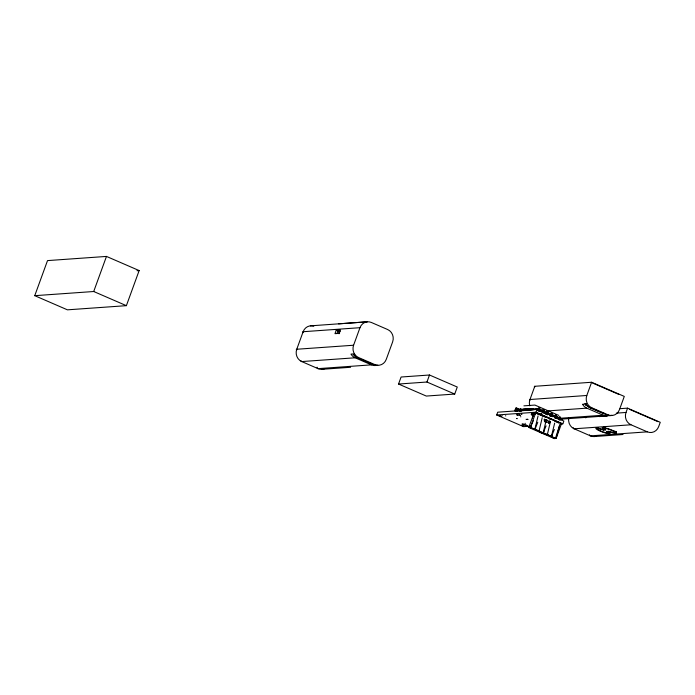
<?xml version="1.0" encoding="UTF-8"?>
<svg xmlns="http://www.w3.org/2000/svg" width="695" height="695" viewBox="0 0 695 695"><rect width="100%" height="100%" fill="white"/><g stroke="black" fill="none" stroke-linecap="round" stroke-linejoin="round"><path stroke-width="1.04" d="M544.359 421.057L544.359 419.024L544.576 421.153L545.836 419.667L544.576 421.153M544.567 420.753L544.593 419.919M548.381 422.812L548.902 422.96A0.912 0.843 85.9 0 0 549.441 422.725C548.946 420.154 549.623 421.144 548.954 422.899L548.164 422.647L549.302 422.534M549.736 421.683L549.441 422.725M546.626 422.039L545.618 421.396L545.731 420.388L547.269 420.284L545.731 420.388L545.618 421.283A0.956 0.886 85.9 0 0 545.94 421.709L546.626 422.039L545.731 420.388M549.285 421.379L548.676 421.135L549.424 421.344L548.954 422.899L549.771 421.891M532.361 418.277L532.587 416.765M542.213 417.747L539.025 431.056L534.881 429.258L538.06 415.949M546.366 419.537L543.177 432.855L547.321 434.653L550.51 421.335M554.662 423.133L551.283 436.799L553.289 437.694L555.522 438.206L559.631 425.123M515.23 411.405L516.124 409.312M538.999 411.179L539.815 408.095L538.877 411.188M543.143 412.978L543.968 409.894L543.021 412.986M547.295 414.776L548.112 411.692L547.173 414.785M551.448 416.574L552.264 413.49L551.639 415.549M555.592 418.373L556.408 415.289L555.47 418.381M559.744 420.171L560.561 417.087L559.935 419.146M559.675 425.14L556.113 438.458L554.41 438.58L528.695 427.442L534.142 413.117L535.115 413.23L535.828 412.413L561.543 423.55L556.113 438.458L530.398 427.321L528.695 427.442M517.123 409.242L516.854 410.25L517.845 410.137M515.985 409.989L516.672 408.052L519.122 409.103L518.418 411.04L515.082 410.05L515.786 408.121L516.672 408.052M34.75 295.679L47.521 260.599L106.474 256.42L139.148 270.572L126.377 305.661L67.424 309.831L34.75 295.679L93.703 291.509L126.377 305.661M93.703 291.509L106.474 256.42M336.258 330.16L334.981 333.669L338.899 333.392L340.176 329.882L336.258 330.16L337.944 330.889L340.142 330.733M336.927 333.522L337.944 330.889M374.9 364.614L358.559 357.543A9.461 8.766 85.9 0 1 353.59 345.233L359.975 327.692A9.461 8.766 85.9 0 1 371.33 322.454L387.662 329.534A9.461 8.766 85.9 0 1 392.64 341.844L386.255 359.385A9.461 8.766 85.9 0 1 374.9 364.614L373.441 364.719L357.108 357.647A9.461 8.766 85.9 0 1 352.964 353.972L350.992 354.111A9.461 8.766 85.9 0 0 355.136 357.786L371.469 364.858A9.461 8.766 85.9 0 0 375.813 365.474L377.785 365.335A9.461 8.766 85.9 0 1 373.441 364.719M398.539 384.04L401.093 377.02L429.501 375.005L457.275 387.037L454.721 394.056L426.304 396.063L398.539 384.04L426.947 382.024L454.721 394.056M426.947 382.024L429.501 375.005M529.929 426.191L523.561 426.643L496.69 415.002L497.707 412.196L536.974 409.407L563.845 421.048L562.828 423.854L560.7 424.011M518.331 410.345L518.687 409.381M524.56 410.493L525.185 409.477L524.343 409.173L523.848 410.536L525.055 409.12L538.634 408.738L562.481 419.068L560.604 419.962M582.54 404.264L586.093 404.021A9.461 8.766 85.9 0 0 590.359 407.895L606.692 414.967L608.116 414.872A9.461 8.766 85.9 0 0 619.471 409.633L624.284 396.411L591.619 382.259L534.785 386.29L529.981 399.512A5.673 0.93 20 0 0 529.903 400.242M535.828 412.413L530.398 427.321L530.511 427.842L534.881 429.258L535.732 427.833M496.69 415.002L535.949 412.222L536.974 409.407M547.677 422.265L547.955 421.5M608.116 414.872L591.775 407.791A9.461 8.766 85.9 0 1 586.806 395.481L591.619 382.259M585.798 405.689L586.51 403.743M604.398 428.989L604.042 429.979A7.567 1.234 20 0 0 595.936 428.667A7.567 1.234 20 0 0 606.666 433.315A7.567 1.234 20 0 0 607.308 431.395L606.57 431.447A5.673 0.93 20 0 1 605.597 432.672A5.673 0.93 20 0 1 597.717 429.258A5.673 0.93 20 0 1 603.295 430.031L603.616 429.154M607.821 433.002L608.221 431.908M609.454 433.706L609.854 432.611M614.215 432.551L614.693 431.23M615.848 433.254L616.326 431.942M647.314 431.847L630.982 424.775A9.461 8.766 85.9 0 1 626.004 412.465L627.576 408.147L660.25 422.299L658.678 426.617A9.461 8.766 85.9 0 1 647.314 431.847L590.489 435.878L574.157 428.798A5.673 1.929 -66.6 0 1 573.245 427.72M533.612 413.638L531.284 414.298L531.484 413.786L534.247 413.959M519.938 410.606L520.303 410.962L519.704 411.101L519.938 410.606L520.616 410.971L521.198 409.451L520.268 408.895L521.198 409.451M545.123 422.325L546.235 419.467M534.881 429.258L537.774 422.291M546.07 425.879L543.177 432.855L540.588 432.525L538.834 431.413L543.177 432.855L544.029 431.43M554.375 429.475L551.474 436.451L540.588 432.525M537.765 410.641L539.016 407.739L537.643 410.649M540.675 415.341L541.501 413.403M542.335 411.466L543.16 409.529L542.248 411.475M546.07 414.237L547.312 411.327L545.949 414.246M550.214 416.036L551.456 413.125L550.093 416.044M554.367 417.825L555.609 414.924L554.697 416.87M558.511 419.624L559.762 416.722L558.389 419.632M533.473 420.423L530.398 427.321L531.423 425.966M520.616 410.971L521.146 409.068M540.432 415.358L541.344 413.421M552.325 435.027L551.474 436.451L548.086 434.957L554.41 438.58M546.035 420.379L546.982 420.379L545.949 420.501M550.779 419.311L550.084 418.859M518.913 414.707L520.32 415.176M559.944 424.115L561.543 423.55M520.268 415.228L518.965 414.767M559.345 419.719L562.481 419.068L548.702 414.507L538.634 408.738L531.666 409.989L521.007 410.745L520.703 409.676L524.343 409.173M340.255 331.637L339.368 331.706L338.665 333.635L339.568 333.574M338.578 323.853L367.221 321.811L310.396 325.842M607.482 415.836L561.708 419.094M137.002 270.729L139.148 270.572M359.975 327.692L303.142 331.715L296.756 349.255A5.673 0.93 20 0 0 296.687 349.985M353.59 345.233L296.756 349.255A9.461 8.766 85.9 0 0 301.734 361.565L318.067 368.645A9.461 8.766 85.9 0 0 324.782 368.576M355.136 357.786L301.734 361.565A5.673 1.929 -66.6 0 1 300.822 360.488M357.108 357.647L358.559 357.543M371.469 364.858L318.067 368.645A5.673 1.929 -66.6 0 1 317.129 367.212M321.742 369.323L350.593 367.273M586.806 395.481L529.981 399.512A9.461 8.766 85.9 0 0 529.79 405.828M523.908 405.845L534.915 405.072L558.763 415.402M546.835 410.98L586.806 408.147L603.138 415.219A9.461 8.766 85.9 0 0 608.681 415.593L612.234 415.341A9.461 8.766 85.9 0 1 606.692 414.967M590.359 407.895L591.775 407.791M620.096 408.677L627.576 408.147M616.387 413.151L626.004 412.465M559.927 418.286L603.138 415.219M630.982 424.775L574.157 428.798A9.461 8.766 85.9 0 1 568.736 418.147M603.295 430.031L604.042 429.979M608.203 432.09L610.097 431.951M614.354 431.656L616.491 431.499M594.155 436.556L623.015 434.505M550.093 415.792L550.822 415.949M550.692 419.32L550.188 419.215M521.658 411.066L519.504 411.101L520.121 409.034L521.05 409.364M521.797 414.168L521.389 413.959L521.823 414.116M520.572 416.687L520.85 416.861M505.5 415.81L505.804 415.897M501.999 415.749L502.294 415.836M558.876 422.899L557.746 422.543M527.861 419.38L527.436 419.233L527.887 419.328M526.523 419.485L526.08 419.267L526.532 419.433M516.767 418.459L517.21 418.677L516.793 418.529M525.125 423.307L525.394 423.385M536.914 413.238L552.751 420.006M545.21 416.835L546.522 417.347M537.826 413.846L536.922 413.516M557.738 422.247L559.101 422.864M541.796 415.593L542.508 415.68L540.997 415.271M549.702 418.72L549.076 418.738M533.404 409.025L522.293 409.894M542.43 412.326L542.899 412.491M546.574 414.116L547.591 414.567M548.676 421.135L549.137 421.292M554.966 417.747L555.67 418.034M545.853 417.365L545.306 417.148M545.618 421.396L546.244 421.648M592.54 383.023L619.002 394.482M629.488 409.329L657.904 421.639M554.488 415.784L558.189 417.382M538.834 410.736L542.986 412.526M543.777 412.873L547.73 414.585M549.702 415.436L552.664 416.722M554.645 417.582L557.607 418.859M535.949 412.222L562.828 423.854M554.61 420.814L558.563 422.525M537.087 413.594L544.559 416.826M554.871 421.292L556.851 422.152M337.883 331.124L339.751 331.932M515.786 408.121L518.192 409.173M515.082 410.05L517.488 411.101M537.817 413.542L538.269 413.786M531.284 414.298L533.065 416.661M531.484 413.786L533.421 416.244M534.142 413.117L535.263 414.064M549.71 422.343L549.424 421.344L549.528 421.865M604.919 427.225A5.673 0.93 20 0 1 604.763 427.078M585.772 417.869A9.461 8.766 85.9 0 1 585.807 416.939M599.325 416.001A9.461 8.766 85.9 0 0 599.238 416.583L606.231 416.088A9.461 8.766 85.9 0 1 606.37 415.219M596.353 436.147A9.461 8.766 85.9 0 1 590.489 435.878A5.673 1.929 -66.6 0 1 589.577 434.792M609.81 431.96A7.567 1.234 20 0 1 609.472 431.942M598.039 428.007A7.567 1.234 20 0 1 597.604 427.746M615.987 431.499A7.567 1.234 20 0 1 614.467 431.282M605.128 427.938A7.567 1.234 20 0 1 603.668 427.078M584.938 403.43A9.461 8.766 85.9 0 0 589.082 407.096L602.148 412.761A9.461 8.766 85.9 0 0 604.12 413.343M586.806 408.147A9.461 8.766 85.9 0 1 582.662 404.473M534.716 387.019A5.673 0.93 20 0 1 534.785 386.29M313.758 326.198A9.461 8.766 85.9 0 0 303.142 331.715A5.673 0.93 20 0 0 303.307 332.618M354.91 355.102A9.461 8.766 85.9 0 1 353.859 353.937M516.289 410.788L515.334 410.936L516.289 410.788M522.345 409.676L521.502 409.372L522.319 409.729M523.048 409.624L522.214 409.32L523.048 409.624M523.761 409.572L522.927 409.277L523.743 409.624M524.473 409.52L523.639 409.225L524.473 409.52M525.889 409.424L525.055 409.12L525.889 409.424M526.601 409.372L525.768 409.068L526.584 409.424M527.314 409.32L526.48 409.025L527.314 409.32M528.026 409.268L527.192 408.973L528.009 409.329M528.739 409.225L527.896 408.921L528.739 409.225M529.442 409.173L528.608 408.868L529.425 409.225M530.155 409.12L529.321 408.816L530.155 409.12M530.867 409.068L530.033 408.773L530.867 409.068M531.579 409.016L530.737 408.721L531.553 409.077M532.283 408.973L531.449 408.669L532.283 408.973M532.995 408.921L532.161 408.617L532.978 408.973M501.008 416.296L499.453 415.74L501.026 416.27M523.005 425.818L521.441 425.27L522.988 425.827M516.802 414.811L518.175 415.367L516.828 414.811M605.675 429.858L604.928 429.91A7.567 1.234 20 0 1 605.571 427.99A7.567 1.234 20 0 1 616.3 432.637A7.567 1.234 20 0 1 608.195 431.326L608.942 431.274A5.673 0.93 20 0 0 614.519 432.047A5.673 0.93 20 0 0 606.639 428.633A5.673 0.93 20 0 0 605.675 429.858M523.283 424.775A2.841 0.46 20 0 0 527.479 425.896A2.841 0.46 20 0 0 523.691 424.072A2.841 0.46 20 0 0 523.283 424.775"/></g></svg>
